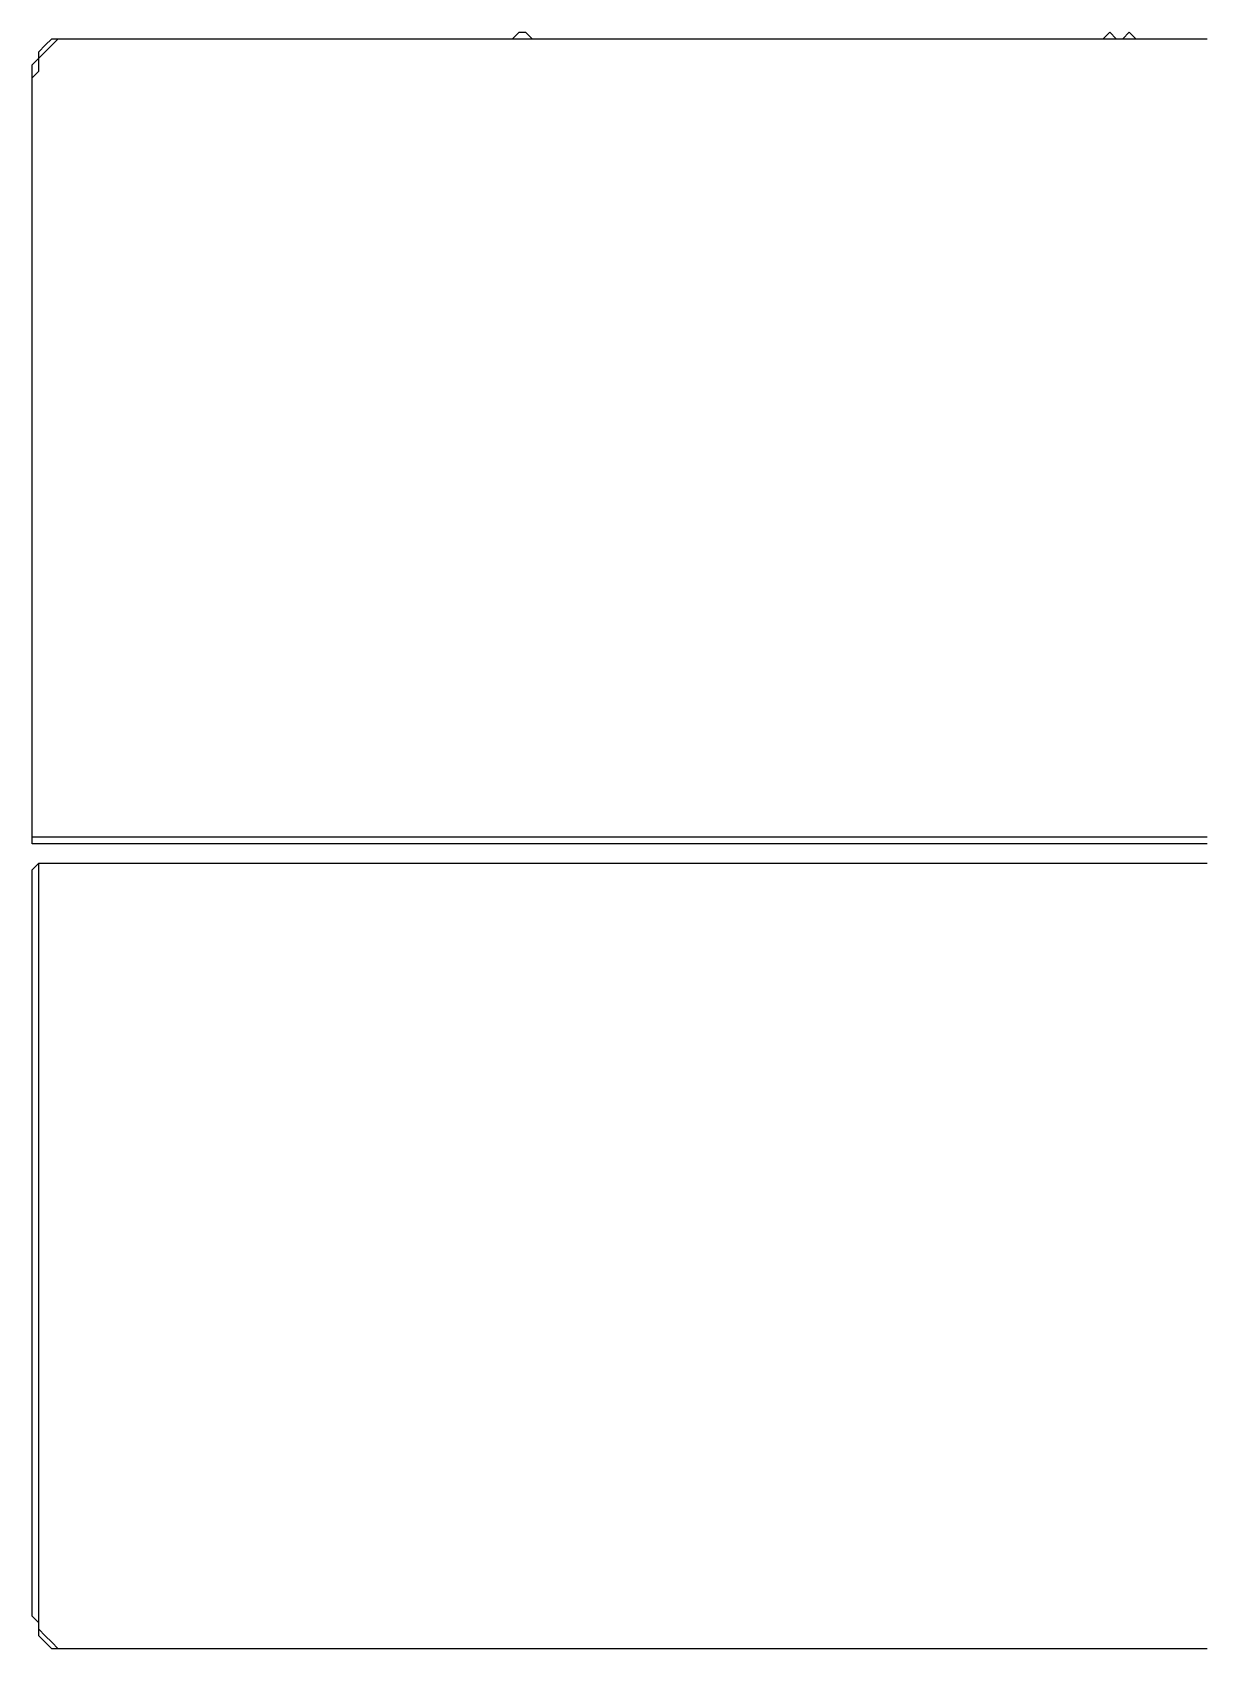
# Model space of a CAD drawing. Header units: metres. Extents: x 110 to 915, y 38 to 623.
# Drawn here: x 546 to 726, y 374 to 623 of the extents above; entities that cross this region are included whole.
import ezdxf

# ---------------------------------------------------------------- set-up
doc = ezdxf.new("R2010")
doc.units = ezdxf.units.M

msp = doc.modelspace()

# ---------------------------------------------------------------- linework, layer by layer
for points in [[(727, 499, 0), (726, 499, 0), (725, 499, 0), (724, 499, 0), (723, 499, 0), (722, 499, 0), (721, 499, 0), (720, 499, 0), (719, 499, 0), (718, 499, 0), (717, 499, 0), (716, 499, 0), (715, 499, 0), (714, 499, 0), (713, 499, 0), (712, 499, 0), (711, 499, 0), (710, 499, 0), (709, 499, 0), (708, 499, 0), (707, 499, 0), (706, 499, 0), (705, 499, 0), (704, 499, 0), (703, 499, 0), (702, 499, 0), (701, 499, 0), (700, 499, 0), (699, 499, 0), (698, 499, 0), (697, 499, 0), (696, 499, 0), (695, 499, 0), (694, 499, 0), (693, 499, 0), (692, 499, 0), (691, 499, 0), (690, 499, 0), (689, 499, 0), (688, 499, 0), (687, 499, 0), (686, 499, 0), (685, 499, 0), (684, 499, 0), (683, 499, 0), (682, 499, 0), (681, 499, 0), (680, 499, 0), (679, 499, 0), (678, 499, 0), (677, 499, 0), (676, 499, 0), (675, 499, 0), (674, 499, 0), (673, 499, 0), (672, 499, 0), (671, 499, 0), (670, 499, 0), (669, 499, 0), (668, 499, 0), (667, 499, 0), (666, 499, 0), (665, 499, 0), (664, 499, 0), (663, 499, 0), (662, 499, 0), (661, 499, 0), (660, 499, 0), (659, 499, 0), (658, 499, 0), (657, 499, 0), (656, 499, 0), (655, 499, 0), (654, 499, 0), (653, 499, 0), (652, 499, 0), (651, 499, 0), (650, 499, 0), (649, 499, 0), (648, 499, 0), (647, 499, 0), (646, 499, 0), (645, 499, 0), (644, 499, 0), (643, 499, 0), (642, 499, 0), (641, 499, 0), (640, 499, 0), (639, 499, 0), (638, 499, 0), (637, 499, 0), (636, 499, 0), (635, 499, 0), (634, 499, 0), (633, 499, 0), (632, 499, 0), (631, 499, 0), (630, 499, 0), (629, 499, 0), (628, 499, 0), (627, 499, 0), (626, 499, 0), (625, 499, 0), (624, 499, 0), (623, 499, 0), (622, 499, 0), (621, 499, 0), (620, 499, 0), (619, 499, 0), (618, 499, 0), (617, 499, 0), (616, 499, 0), (615, 499, 0), (614, 499, 0), (613, 499, 0), (612, 499, 0), (611, 499, 0), (610, 499, 0), (609, 499, 0), (608, 499, 0), (607, 499, 0), (606, 499, 0), (605, 499, 0), (604, 499, 0), (603, 499, 0), (602, 499, 0), (601, 499, 0), (600, 499, 0), (599, 499, 0), (598, 499, 0), (597, 499, 0), (596, 499, 0), (595, 499, 0), (594, 499, 0), (593, 499, 0), (592, 499, 0), (591, 499, 0), (590, 499, 0), (589, 499, 0), (588, 499, 0), (587, 499, 0), (586, 499, 0), (585, 499, 0), (584, 499, 0), (583, 499, 0), (582, 499, 0), (581, 499, 0), (580, 499, 0), (579, 499, 0), (578, 499, 0), (577, 499, 0), (576, 499, 0), (575, 499, 0), (574, 499, 0), (573, 499, 0), (572, 499, 0), (571, 499, 0), (570, 499, 0), (569, 499, 0), (568, 499, 0), (567, 499, 0), (566, 499, 0), (565, 499, 0), (564, 499, 0), (563, 499, 0), (562, 499, 0), (561, 499, 0), (560, 499, 0), (559, 499, 0), (558, 499, 0), (557, 499, 0), (556, 499, 0), (555, 499, 0), (554, 499, 0), (553, 499, 0), (552, 499, 0), (551, 499, 0), (550, 499, 0), (549, 499, 0), (548, 499, 0), (547, 499, 0), (546, 499, 0), (546, 500, 0), (546, 501, 0), (546, 502, 0), (546, 503, 0), (546, 504, 0), (546, 505, 0), (546, 506, 0), (546, 507, 0), (546, 508, 0), (546, 509, 0), (546, 510, 0), (546, 511, 0), (546, 512, 0), (546, 513, 0), (546, 514, 0), (546, 515, 0), (546, 516, 0), (546, 517, 0), (546, 518, 0), (546, 519, 0), (546, 520, 0), (546, 521, 0), (546, 522, 0), (546, 523, 0), (546, 524, 0), (546, 525, 0), (546, 526, 0), (546, 527, 0), (546, 528, 0), (546, 529, 0), (546, 530, 0), (546, 531, 0), (546, 532, 0), (546, 533, 0), (546, 534, 0), (546, 535, 0), (546, 536, 0), (546, 537, 0), (546, 538, 0), (546, 539, 0), (546, 540, 0), (546, 541, 0), (546, 542, 0), (546, 543, 0), (546, 544, 0), (546, 545, 0), (546, 546, 0), (546, 547, 0), (546, 548, 0), (546, 549, 0), (546, 550, 0), (546, 551, 0), (546, 552, 0), (546, 553, 0), (546, 554, 0), (546, 555, 0), (546, 556, 0), (546, 557, 0), (546, 558, 0), (546, 559, 0), (546, 560, 0), (546, 561, 0), (546, 562, 0), (546, 563, 0), (546, 564, 0), (546, 565, 0), (546, 566, 0), (546, 567, 0), (546, 568, 0), (546, 569, 0), (546, 570, 0), (546, 571, 0), (546, 572, 0), (546, 573, 0), (546, 574, 0), (546, 575, 0), (546, 576, 0), (546, 577, 0), (546, 578, 0), (546, 579, 0), (546, 580, 0), (546, 581, 0), (546, 582, 0), (546, 583, 0), (546, 584, 0), (546, 585, 0), (546, 586, 0), (546, 587, 0), (546, 588, 0), (546, 589, 0), (546, 590, 0), (546, 591, 0), (546, 592, 0), (546, 593, 0), (546, 594, 0), (546, 595, 0), (546, 596, 0), (546, 597, 0), (546, 598, 0), (546, 599, 0), (546, 600, 0), (546, 601, 0), (546, 602, 0), (546, 603, 0), (546, 604, 0), (546, 605, 0), (546, 606, 0), (546, 607, 0), (546, 608, 0), (546, 609, 0), (546, 610, 0), (546, 611, 0), (546, 612, 0), (546, 613, 0), (546, 614, 0), (546, 615, 0), (546, 616, 0), (547, 617, 0), (547, 618, 0), (547, 619, 0), (548, 620, 0), (549, 621, 0), (550, 622, 0), (551, 622, 0), (552, 622, 0), (553, 622, 0), (554, 622, 0), (555, 622, 0), (556, 622, 0), (557, 622, 0), (558, 622, 0), (559, 622, 0), (560, 622, 0), (561, 622, 0), (562, 622, 0), (563, 622, 0), (564, 622, 0), (565, 622, 0), (566, 622, 0), (567, 622, 0), (568, 622, 0), (569, 622, 0), (570, 622, 0), (571, 622, 0), (572, 622, 0), (573, 622, 0), (574, 622, 0), (575, 622, 0), (576, 622, 0), (577, 622, 0), (578, 622, 0), (579, 622, 0), (580, 622, 0), (581, 622, 0), (582, 622, 0), (583, 622, 0), (584, 622, 0), (585, 622, 0), (586, 622, 0), (587, 622, 0), (588, 622, 0), (589, 622, 0), (590, 622, 0), (591, 622, 0), (592, 622, 0), (593, 622, 0), (594, 622, 0), (595, 622, 0), (596, 622, 0), (597, 622, 0), (598, 622, 0), (599, 622, 0), (600, 622, 0), (601, 622, 0), (602, 622, 0), (603, 622, 0), (604, 622, 0), (605, 622, 0), (606, 622, 0), (607, 622, 0), (608, 622, 0), (609, 622, 0), (610, 622, 0), (611, 622, 0), (612, 622, 0), (613, 622, 0), (614, 622, 0), (615, 622, 0), (616, 622, 0), (617, 622, 0), (618, 622, 0), (619, 622, 0), (620, 622, 0), (621, 622, 0), (622, 622, 0), (623, 622, 0), (624, 622, 0), (625, 622, 0), (626, 622, 0), (627, 622, 0), (628, 622, 0), (629, 622, 0), (630, 622, 0), (631, 622, 0), (632, 622, 0), (633, 622, 0), (634, 622, 0), (635, 622, 0), (636, 622, 0), (637, 622, 0), (638, 622, 0), (639, 622, 0), (640, 622, 0), (641, 622, 0), (642, 622, 0), (643, 622, 0), (644, 622, 0), (645, 622, 0), (646, 622, 0), (647, 622, 0), (648, 622, 0), (649, 622, 0), (650, 622, 0), (651, 622, 0), (652, 622, 0), (653, 622, 0), (654, 622, 0), (655, 622, 0), (656, 622, 0), (657, 622, 0), (658, 622, 0), (659, 622, 0), (660, 622, 0), (661, 622, 0), (662, 622, 0), (663, 622, 0), (664, 622, 0), (665, 622, 0), (666, 622, 0), (667, 622, 0), (668, 622, 0), (669, 622, 0), (670, 622, 0), (671, 622, 0), (672, 622, 0), (673, 622, 0), (674, 622, 0), (675, 622, 0), (676, 622, 0), (677, 622, 0), (678, 622, 0), (679, 622, 0), (680, 622, 0), (681, 622, 0), (682, 622, 0), (683, 622, 0), (684, 622, 0), (685, 622, 0), (686, 622, 0), (687, 622, 0), (688, 622, 0), (689, 622, 0), (690, 622, 0), (691, 622, 0), (692, 622, 0), (693, 622, 0), (694, 622, 0), (695, 622, 0), (696, 622, 0), (697, 622, 0), (698, 622, 0), (699, 622, 0), (700, 622, 0), (701, 622, 0), (702, 622, 0), (703, 622, 0), (704, 622, 0), (705, 622, 0), (706, 622, 0), (707, 622, 0), (708, 622, 0), (709, 622, 0), (710, 622, 0), (711, 622, 0), (712, 622, 0), (713, 622, 0), (714, 622, 0), (715, 622, 0), (716, 622, 0), (717, 622, 0), (718, 622, 0), (719, 622, 0), (720, 622, 0), (721, 622, 0), (722, 622, 0), (723, 622, 0), (724, 622, 0), (725, 622, 0), (726, 622, 0), (727, 622, 0)], [(727, 374, 0), (726, 374, 0), (725, 374, 0), (724, 374, 0), (723, 374, 0), (722, 374, 0), (721, 374, 0), (720, 374, 0), (719, 374, 0), (718, 374, 0), (717, 374, 0), (716, 374, 0), (715, 374, 0), (714, 374, 0), (713, 374, 0), (712, 374, 0), (711, 374, 0), (710, 374, 0), (709, 374, 0), (708, 374, 0), (707, 374, 0), (706, 374, 0), (705, 374, 0), (704, 374, 0), (703, 374, 0), (702, 374, 0), (701, 374, 0), (700, 374, 0), (699, 374, 0), (698, 374, 0), (697, 374, 0), (696, 374, 0), (695, 374, 0), (694, 374, 0), (693, 374, 0), (692, 374, 0), (691, 374, 0), (690, 374, 0), (689, 374, 0), (688, 374, 0), (687, 374, 0), (686, 374, 0), (685, 374, 0), (684, 374, 0), (683, 374, 0), (682, 374, 0), (681, 374, 0), (680, 374, 0), (679, 374, 0), (678, 374, 0), (677, 374, 0), (676, 374, 0), (675, 374, 0), (674, 374, 0), (673, 374, 0), (672, 374, 0), (671, 374, 0), (670, 374, 0), (669, 374, 0), (668, 374, 0), (667, 374, 0), (666, 374, 0), (665, 374, 0), (664, 374, 0), (663, 374, 0), (662, 374, 0), (661, 374, 0), (660, 374, 0), (659, 374, 0), (658, 374, 0), (657, 374, 0), (656, 374, 0), (655, 374, 0), (654, 374, 0), (653, 374, 0), (652, 374, 0), (651, 374, 0), (650, 374, 0), (649, 374, 0), (648, 374, 0), (647, 374, 0), (646, 374, 0), (645, 374, 0), (644, 374, 0), (643, 374, 0), (642, 374, 0), (641, 374, 0), (640, 374, 0), (639, 374, 0), (638, 374, 0), (637, 374, 0), (636, 374, 0), (635, 374, 0), (634, 374, 0), (633, 374, 0), (632, 374, 0), (631, 374, 0), (630, 374, 0), (629, 374, 0), (628, 374, 0), (627, 374, 0), (626, 374, 0), (625, 374, 0), (624, 374, 0), (623, 374, 0), (622, 374, 0), (621, 374, 0), (620, 374, 0), (619, 374, 0), (618, 374, 0), (617, 374, 0), (616, 374, 0), (615, 374, 0), (614, 374, 0), (613, 374, 0), (612, 374, 0), (611, 374, 0), (610, 374, 0), (609, 374, 0), (608, 374, 0), (607, 374, 0), (606, 374, 0), (605, 374, 0), (604, 374, 0), (603, 374, 0), (602, 374, 0), (601, 374, 0), (600, 374, 0), (599, 374, 0), (598, 374, 0), (597, 374, 0), (596, 374, 0), (595, 374, 0), (594, 374, 0), (593, 374, 0), (592, 374, 0), (591, 374, 0), (590, 374, 0), (589, 374, 0), (588, 374, 0), (587, 374, 0), (586, 374, 0), (585, 374, 0), (584, 374, 0), (583, 374, 0), (582, 374, 0), (581, 374, 0), (580, 374, 0), (579, 374, 0), (578, 374, 0), (577, 374, 0), (576, 374, 0), (575, 374, 0), (574, 374, 0), (573, 374, 0), (572, 374, 0), (571, 374, 0), (570, 374, 0), (569, 374, 0), (568, 374, 0), (567, 374, 0), (566, 374, 0), (565, 374, 0), (564, 374, 0), (563, 374, 0), (562, 374, 0), (561, 374, 0), (560, 374, 0), (559, 374, 0), (558, 374, 0), (557, 374, 0), (556, 374, 0), (555, 374, 0), (554, 374, 0), (553, 374, 0), (552, 374, 0), (551, 374, 0), (550, 374, 0), (549, 375, 0), (548, 376, 0), (547, 377, 0), (547, 378, 0), (547, 379, 0), (547, 380, 0), (547, 381, 0), (547, 382, 0), (547, 383, 0), (547, 384, 0), (547, 385, 0), (547, 386, 0), (547, 387, 0), (547, 388, 0), (547, 389, 0), (547, 390, 0), (547, 391, 0), (547, 392, 0), (547, 393, 0), (547, 394, 0), (547, 395, 0), (547, 396, 0), (547, 397, 0), (547, 398, 0), (547, 399, 0), (547, 400, 0), (547, 401, 0), (547, 402, 0), (547, 403, 0), (547, 404, 0), (547, 405, 0), (547, 406, 0), (547, 407, 0), (547, 408, 0), (547, 409, 0), (547, 410, 0), (547, 411, 0), (547, 412, 0), (547, 413, 0), (547, 414, 0), (547, 415, 0), (547, 416, 0), (547, 417, 0), (547, 418, 0), (547, 419, 0), (547, 420, 0), (547, 421, 0), (547, 422, 0), (547, 423, 0), (547, 424, 0), (547, 425, 0), (547, 426, 0), (547, 427, 0), (547, 428, 0), (547, 429, 0), (547, 430, 0), (547, 431, 0), (547, 432, 0), (547, 433, 0), (547, 434, 0), (547, 435, 0), (547, 436, 0), (547, 437, 0), (547, 438, 0), (547, 439, 0), (547, 440, 0), (547, 441, 0), (547, 442, 0), (547, 443, 0), (547, 444, 0), (547, 445, 0), (547, 446, 0), (547, 447, 0), (547, 448, 0), (547, 449, 0), (547, 450, 0), (547, 451, 0), (547, 452, 0), (547, 453, 0), (547, 454, 0), (547, 455, 0), (547, 456, 0), (547, 457, 0), (547, 458, 0), (547, 459, 0), (547, 460, 0), (547, 461, 0), (547, 462, 0), (547, 463, 0), (547, 464, 0), (547, 465, 0), (547, 466, 0), (547, 467, 0), (547, 468, 0), (547, 469, 0), (547, 470, 0), (547, 471, 0), (547, 472, 0), (547, 473, 0), (547, 474, 0), (547, 475, 0), (547, 476, 0), (547, 477, 0), (547, 478, 0), (547, 479, 0), (547, 480, 0), (547, 481, 0), (547, 482, 0), (547, 483, 0), (547, 484, 0), (547, 485, 0), (547, 486, 0), (547, 487, 0), (547, 488, 0), (547, 489, 0), (547, 490, 0), (547, 491, 0), (547, 492, 0), (547, 493, 0), (547, 494, 0), (547, 495, 0), (548, 495, 0), (549, 495, 0), (550, 495, 0), (551, 495, 0), (552, 495, 0), (553, 495, 0), (554, 495, 0), (555, 495, 0), (556, 495, 0), (557, 495, 0), (558, 495, 0), (559, 495, 0), (560, 495, 0), (561, 495, 0), (562, 495, 0), (563, 495, 0), (564, 495, 0), (565, 495, 0), (566, 495, 0), (567, 495, 0), (568, 495, 0), (569, 495, 0), (570, 495, 0), (571, 495, 0), (572, 495, 0), (573, 495, 0), (574, 495, 0), (575, 495, 0), (576, 495, 0), (577, 495, 0), (578, 495, 0), (579, 495, 0), (580, 495, 0), (581, 495, 0), (582, 495, 0), (583, 495, 0), (584, 495, 0), (585, 495, 0), (586, 495, 0), (587, 495, 0), (588, 495, 0), (589, 495, 0), (590, 495, 0), (591, 495, 0), (592, 495, 0), (593, 495, 0), (594, 495, 0), (595, 495, 0), (596, 495, 0), (597, 495, 0), (598, 495, 0), (599, 495, 0), (600, 495, 0), (601, 495, 0), (602, 495, 0), (603, 495, 0), (604, 495, 0), (605, 495, 0), (606, 495, 0), (607, 495, 0), (608, 495, 0), (609, 495, 0), (610, 495, 0), (611, 495, 0), (612, 495, 0), (613, 495, 0), (614, 495, 0), (615, 495, 0), (616, 495, 0), (617, 495, 0), (618, 495, 0), (619, 495, 0), (620, 495, 0), (621, 495, 0), (622, 495, 0), (623, 495, 0), (624, 495, 0), (625, 495, 0), (626, 495, 0), (627, 495, 0), (628, 495, 0), (629, 495, 0), (630, 495, 0), (631, 495, 0), (632, 495, 0), (633, 495, 0), (634, 495, 0), (635, 495, 0), (636, 495, 0), (637, 495, 0), (638, 495, 0), (639, 495, 0), (640, 495, 0), (641, 495, 0), (642, 495, 0), (643, 495, 0), (644, 495, 0), (645, 495, 0), (646, 495, 0), (647, 495, 0), (648, 495, 0), (649, 495, 0), (650, 495, 0), (651, 495, 0), (652, 495, 0), (653, 495, 0), (654, 495, 0), (655, 495, 0), (656, 495, 0), (657, 495, 0), (658, 495, 0), (659, 495, 0), (660, 495, 0), (661, 495, 0), (662, 495, 0), (663, 495, 0), (664, 495, 0), (665, 495, 0), (666, 495, 0), (667, 495, 0), (668, 495, 0), (669, 495, 0), (670, 495, 0), (671, 495, 0), (672, 495, 0), (673, 495, 0), (674, 495, 0), (675, 495, 0), (676, 495, 0), (677, 495, 0), (678, 495, 0), (679, 495, 0), (680, 495, 0), (681, 495, 0), (682, 495, 0), (683, 495, 0), (684, 495, 0), (685, 495, 0), (686, 495, 0), (687, 495, 0), (688, 495, 0), (689, 495, 0), (690, 495, 0), (691, 495, 0), (692, 495, 0), (693, 495, 0), (694, 495, 0), (695, 495, 0), (696, 495, 0), (697, 495, 0), (698, 495, 0), (699, 495, 0), (700, 495, 0), (701, 495, 0), (702, 495, 0), (703, 495, 0), (704, 495, 0), (705, 495, 0), (706, 495, 0), (707, 495, 0), (708, 495, 0), (709, 495, 0), (710, 495, 0), (711, 495, 0), (712, 495, 0), (713, 495, 0), (714, 495, 0), (715, 495, 0), (716, 495, 0), (717, 495, 0), (718, 495, 0), (719, 495, 0), (720, 495, 0), (721, 495, 0), (722, 495, 0), (723, 495, 0), (724, 495, 0), (725, 495, 0), (726, 495, 0), (727, 495, 0)]]:
    msp.add_polyline3d(points)
at = {"layer": '1'}
for points in [[(727, 498, 0), (726, 498, 0), (725, 498, 0), (724, 498, 0), (723, 498, 0), (722, 498, 0), (721, 498, 0), (720, 498, 0), (719, 498, 0), (718, 498, 0), (717, 498, 0), (716, 498, 0), (715, 498, 0), (714, 498, 0), (713, 498, 0), (712, 498, 0), (711, 498, 0), (710, 498, 0), (709, 498, 0), (708, 498, 0), (707, 498, 0), (706, 498, 0), (705, 498, 0), (704, 498, 0), (703, 498, 0), (702, 498, 0), (701, 498, 0), (700, 498, 0), (699, 498, 0), (698, 498, 0), (697, 498, 0), (696, 498, 0), (695, 498, 0), (694, 498, 0), (693, 498, 0), (692, 498, 0), (691, 498, 0), (690, 498, 0), (689, 498, 0), (688, 498, 0), (687, 498, 0), (686, 498, 0), (685, 498, 0), (684, 498, 0), (683, 498, 0), (682, 498, 0), (681, 498, 0), (680, 498, 0), (679, 498, 0), (678, 498, 0), (677, 498, 0), (676, 498, 0), (675, 498, 0), (674, 498, 0), (673, 498, 0), (672, 498, 0), (671, 498, 0), (670, 498, 0), (669, 498, 0), (668, 498, 0), (667, 498, 0), (666, 498, 0), (665, 498, 0), (664, 498, 0), (663, 498, 0), (662, 498, 0), (661, 498, 0), (660, 498, 0), (659, 498, 0), (658, 498, 0), (657, 498, 0), (656, 498, 0), (655, 498, 0), (654, 498, 0), (653, 498, 0), (652, 498, 0), (651, 498, 0), (650, 498, 0), (649, 498, 0), (648, 498, 0), (647, 498, 0), (646, 498, 0), (645, 498, 0), (644, 498, 0), (643, 498, 0), (642, 498, 0), (641, 498, 0), (640, 498, 0), (639, 498, 0), (638, 498, 0), (637, 498, 0), (636, 498, 0), (635, 498, 0), (634, 498, 0), (633, 498, 0), (632, 498, 0), (631, 498, 0), (630, 498, 0), (629, 498, 0), (628, 498, 0), (627, 498, 0), (626, 498, 0), (625, 498, 0), (624, 498, 0), (623, 498, 0), (622, 498, 0), (621, 498, 0), (620, 498, 0), (619, 498, 0), (618, 498, 0), (617, 498, 0), (616, 498, 0), (615, 498, 0), (614, 498, 0), (613, 498, 0), (612, 498, 0), (611, 498, 0), (610, 498, 0), (609, 498, 0), (608, 498, 0), (607, 498, 0), (606, 498, 0), (605, 498, 0), (604, 498, 0), (603, 498, 0), (602, 498, 0), (601, 498, 0), (600, 498, 0), (599, 498, 0), (598, 498, 0), (597, 498, 0), (596, 498, 0), (595, 498, 0), (594, 498, 0), (593, 498, 0), (592, 498, 0), (591, 498, 0), (590, 498, 0), (589, 498, 0), (588, 498, 0), (587, 498, 0), (586, 498, 0), (585, 498, 0), (584, 498, 0), (583, 498, 0), (582, 498, 0), (581, 498, 0), (580, 498, 0), (579, 498, 0), (578, 498, 0), (577, 498, 0), (576, 498, 0), (575, 498, 0), (574, 498, 0), (573, 498, 0), (572, 498, 0), (571, 498, 0), (570, 498, 0), (569, 498, 0), (568, 498, 0), (567, 498, 0), (566, 498, 0), (565, 498, 0), (564, 498, 0), (563, 498, 0), (562, 498, 0), (561, 498, 0), (560, 498, 0), (559, 498, 0), (558, 498, 0), (557, 498, 0), (556, 498, 0), (555, 498, 0), (554, 498, 0), (553, 498, 0), (552, 498, 0), (551, 498, 0), (550, 498, 0), (549, 498, 0), (548, 498, 0), (547, 498, 0), (546, 498, 0), (546, 499, 0), (546, 500, 0), (546, 501, 0), (546, 502, 0), (546, 503, 0), (546, 504, 0), (546, 505, 0), (546, 506, 0), (546, 507, 0), (546, 508, 0), (546, 509, 0), (546, 510, 0), (546, 511, 0), (546, 512, 0), (546, 513, 0), (546, 514, 0), (546, 515, 0), (546, 516, 0), (546, 517, 0), (546, 518, 0), (546, 519, 0), (546, 520, 0), (546, 521, 0), (546, 522, 0), (546, 523, 0), (546, 524, 0), (546, 525, 0), (546, 526, 0), (546, 527, 0), (546, 528, 0), (546, 529, 0), (546, 530, 0), (546, 531, 0), (546, 532, 0), (546, 533, 0), (546, 534, 0), (546, 535, 0), (546, 536, 0), (546, 537, 0), (546, 538, 0), (546, 539, 0), (546, 540, 0), (546, 541, 0), (546, 542, 0), (546, 543, 0), (546, 544, 0), (546, 545, 0), (546, 546, 0), (546, 547, 0), (546, 548, 0), (546, 549, 0), (546, 550, 0), (546, 551, 0), (546, 552, 0), (546, 553, 0), (546, 554, 0), (546, 555, 0), (546, 556, 0), (546, 557, 0), (546, 558, 0), (546, 559, 0), (546, 560, 0), (546, 561, 0), (546, 562, 0), (546, 563, 0), (546, 564, 0), (546, 565, 0), (546, 566, 0), (546, 567, 0), (546, 568, 0), (546, 569, 0), (546, 570, 0), (546, 571, 0), (546, 572, 0), (546, 573, 0), (546, 574, 0), (546, 575, 0), (546, 576, 0), (546, 577, 0), (546, 578, 0), (546, 579, 0), (546, 580, 0), (546, 581, 0), (546, 582, 0), (546, 583, 0), (546, 584, 0), (546, 585, 0), (546, 586, 0), (546, 587, 0), (546, 588, 0), (546, 589, 0), (546, 590, 0), (546, 591, 0), (546, 592, 0), (546, 593, 0), (546, 594, 0), (546, 595, 0), (546, 596, 0), (546, 597, 0), (546, 598, 0), (546, 599, 0), (546, 600, 0), (546, 601, 0), (546, 602, 0), (546, 603, 0), (546, 604, 0), (546, 605, 0), (546, 606, 0), (546, 607, 0), (546, 608, 0), (546, 609, 0), (546, 610, 0), (546, 611, 0), (546, 612, 0), (546, 613, 0), (546, 614, 0), (546, 615, 0), (546, 616, 0), (546, 617, 0), (546, 618, 0), (547, 619, 0), (547, 620, 0), (548, 621, 0), (549, 622, 0), (550, 622, 0), (551, 622, 0), (552, 622, 0), (553, 622, 0), (554, 622, 0), (555, 622, 0), (556, 622, 0), (557, 622, 0), (558, 622, 0), (559, 622, 0), (560, 622, 0), (561, 622, 0), (562, 622, 0), (563, 622, 0), (564, 622, 0), (565, 622, 0), (566, 622, 0), (567, 622, 0), (568, 622, 0), (569, 622, 0), (570, 622, 0), (571, 622, 0), (572, 622, 0), (573, 622, 0), (574, 622, 0), (575, 622, 0), (576, 622, 0), (577, 622, 0), (578, 622, 0), (579, 622, 0), (580, 622, 0), (581, 622, 0), (582, 622, 0), (583, 622, 0), (584, 622, 0), (585, 622, 0), (586, 622, 0), (587, 622, 0), (588, 622, 0), (589, 622, 0), (590, 622, 0), (591, 622, 0), (592, 622, 0), (593, 622, 0), (594, 622, 0), (595, 622, 0), (596, 622, 0), (597, 622, 0), (598, 622, 0), (599, 622, 0), (600, 622, 0), (601, 622, 0), (602, 622, 0), (603, 622, 0), (604, 622, 0), (605, 622, 0), (606, 622, 0), (607, 622, 0), (608, 622, 0), (609, 622, 0), (610, 622, 0), (611, 622, 0), (612, 622, 0), (613, 622, 0), (614, 622, 0), (615, 622, 0), (616, 622, 0), (617, 622, 0), (618, 622, 0), (619, 622, 0), (620, 622, 0), (621, 623, 0), (622, 623, 0), (623, 622, 0), (624, 622, 0), (625, 622, 0), (626, 622, 0), (627, 622, 0), (628, 622, 0), (629, 622, 0), (630, 622, 0), (631, 622, 0), (632, 622, 0), (633, 622, 0), (634, 622, 0), (635, 622, 0), (636, 622, 0), (637, 622, 0), (638, 622, 0), (639, 622, 0), (640, 622, 0), (641, 622, 0), (642, 622, 0), (643, 622, 0), (644, 622, 0), (645, 622, 0), (646, 622, 0), (647, 622, 0), (648, 622, 0), (649, 622, 0), (650, 622, 0), (651, 622, 0), (652, 622, 0), (653, 622, 0), (654, 622, 0), (655, 622, 0), (656, 622, 0), (657, 622, 0), (658, 622, 0), (659, 622, 0), (660, 622, 0), (661, 622, 0), (662, 622, 0), (663, 622, 0), (664, 622, 0), (665, 622, 0), (666, 622, 0), (667, 622, 0), (668, 622, 0), (669, 622, 0), (670, 622, 0), (671, 622, 0), (672, 622, 0), (673, 622, 0), (674, 622, 0), (675, 622, 0), (676, 622, 0), (677, 622, 0), (678, 622, 0), (679, 622, 0), (680, 622, 0), (681, 622, 0), (682, 622, 0), (683, 622, 0), (684, 622, 0), (685, 622, 0), (686, 622, 0), (687, 622, 0), (688, 622, 0), (689, 622, 0), (690, 622, 0), (691, 622, 0), (692, 622, 0), (693, 622, 0), (694, 622, 0), (695, 622, 0), (696, 622, 0), (697, 622, 0), (698, 622, 0), (699, 622, 0), (700, 622, 0), (701, 622, 0), (702, 622, 0), (703, 622, 0), (704, 622, 0), (705, 622, 0), (706, 622, 0), (707, 622, 0), (708, 622, 0), (709, 622, 0), (710, 622, 0), (711, 622, 0), (712, 623, 0), (713, 622, 0), (714, 622, 0), (715, 623, 0), (716, 622, 0), (717, 622, 0), (718, 622, 0), (719, 622, 0), (720, 622, 0), (721, 622, 0), (722, 622, 0), (723, 622, 0), (724, 622, 0), (725, 622, 0), (726, 622, 0), (727, 622, 0)], [(727, 374, 0), (726, 374, 0), (725, 374, 0), (724, 374, 0), (723, 374, 0), (722, 374, 0), (721, 374, 0), (720, 374, 0), (719, 374, 0), (718, 374, 0), (717, 374, 0), (716, 374, 0), (715, 374, 0), (714, 374, 0), (713, 374, 0), (712, 374, 0), (711, 374, 0), (710, 374, 0), (709, 374, 0), (708, 374, 0), (707, 374, 0), (706, 374, 0), (705, 374, 0), (704, 374, 0), (703, 374, 0), (702, 374, 0), (701, 374, 0), (700, 374, 0), (699, 374, 0), (698, 374, 0), (697, 374, 0), (696, 374, 0), (695, 374, 0), (694, 374, 0), (693, 374, 0), (692, 374, 0), (691, 374, 0), (690, 374, 0), (689, 374, 0), (688, 374, 0), (687, 374, 0), (686, 374, 0), (685, 374, 0), (684, 374, 0), (683, 374, 0), (682, 374, 0), (681, 374, 0), (680, 374, 0), (679, 374, 0), (678, 374, 0), (677, 374, 0), (676, 374, 0), (675, 374, 0), (674, 374, 0), (673, 374, 0), (672, 374, 0), (671, 374, 0), (670, 374, 0), (669, 374, 0), (668, 374, 0), (667, 374, 0), (666, 374, 0), (665, 374, 0), (664, 374, 0), (663, 374, 0), (662, 374, 0), (661, 374, 0), (660, 374, 0), (659, 374, 0), (658, 374, 0), (657, 374, 0), (656, 374, 0), (655, 374, 0), (654, 374, 0), (653, 374, 0), (652, 374, 0), (651, 374, 0), (650, 374, 0), (649, 374, 0), (648, 374, 0), (647, 374, 0), (646, 374, 0), (645, 374, 0), (644, 374, 0), (643, 374, 0), (642, 374, 0), (641, 374, 0), (640, 374, 0), (639, 374, 0), (638, 374, 0), (637, 374, 0), (636, 374, 0), (635, 374, 0), (634, 374, 0), (633, 374, 0), (632, 374, 0), (631, 374, 0), (630, 374, 0), (629, 374, 0), (628, 374, 0), (627, 374, 0), (626, 374, 0), (625, 374, 0), (624, 374, 0), (623, 374, 0), (622, 374, 0), (621, 374, 0), (620, 374, 0), (619, 374, 0), (618, 374, 0), (617, 374, 0), (616, 374, 0), (615, 374, 0), (614, 374, 0), (613, 374, 0), (612, 374, 0), (611, 374, 0), (610, 374, 0), (609, 374, 0), (608, 374, 0), (607, 374, 0), (606, 374, 0), (605, 374, 0), (604, 374, 0), (603, 374, 0), (602, 374, 0), (601, 374, 0), (600, 374, 0), (599, 374, 0), (598, 374, 0), (597, 374, 0), (596, 374, 0), (595, 374, 0), (594, 374, 0), (593, 374, 0), (592, 374, 0), (591, 374, 0), (590, 374, 0), (589, 374, 0), (588, 374, 0), (587, 374, 0), (586, 374, 0), (585, 374, 0), (584, 374, 0), (583, 374, 0), (582, 374, 0), (581, 374, 0), (580, 374, 0), (579, 374, 0), (578, 374, 0), (577, 374, 0), (576, 374, 0), (575, 374, 0), (574, 374, 0), (573, 374, 0), (572, 374, 0), (571, 374, 0), (570, 374, 0), (569, 374, 0), (568, 374, 0), (567, 374, 0), (566, 374, 0), (565, 374, 0), (564, 374, 0), (563, 374, 0), (562, 374, 0), (561, 374, 0), (560, 374, 0), (559, 374, 0), (558, 374, 0), (557, 374, 0), (556, 374, 0), (555, 374, 0), (554, 374, 0), (553, 374, 0), (552, 374, 0), (551, 374, 0), (550, 374, 0), (549, 374, 0), (548, 375, 0), (547, 376, 0), (547, 377, 0), (547, 378, 0), (546, 379, 0), (546, 380, 0), (546, 381, 0), (546, 382, 0), (546, 383, 0), (546, 384, 0), (546, 385, 0), (546, 386, 0), (546, 387, 0), (546, 388, 0), (546, 389, 0), (546, 390, 0), (546, 391, 0), (546, 392, 0), (546, 393, 0), (546, 394, 0), (546, 395, 0), (546, 396, 0), (546, 397, 0), (546, 398, 0), (546, 399, 0), (546, 400, 0), (546, 401, 0), (546, 402, 0), (546, 403, 0), (546, 404, 0), (546, 405, 0), (546, 406, 0), (546, 407, 0), (546, 408, 0), (546, 409, 0), (546, 410, 0), (546, 411, 0), (546, 412, 0), (546, 413, 0), (546, 414, 0), (546, 415, 0), (546, 416, 0), (546, 417, 0), (546, 418, 0), (546, 419, 0), (546, 420, 0), (546, 421, 0), (546, 422, 0), (546, 423, 0), (546, 424, 0), (546, 425, 0), (546, 426, 0), (546, 427, 0), (546, 428, 0), (546, 429, 0), (546, 430, 0), (546, 431, 0), (546, 432, 0), (546, 433, 0), (546, 434, 0), (546, 435, 0), (546, 436, 0), (546, 437, 0), (546, 438, 0), (546, 439, 0), (546, 440, 0), (546, 441, 0), (546, 442, 0), (546, 443, 0), (546, 444, 0), (546, 445, 0), (546, 446, 0), (546, 447, 0), (546, 448, 0), (546, 449, 0), (546, 450, 0), (546, 451, 0), (546, 452, 0), (546, 453, 0), (546, 454, 0), (546, 455, 0), (546, 456, 0), (546, 457, 0), (546, 458, 0), (546, 459, 0), (546, 460, 0), (546, 461, 0), (546, 462, 0), (546, 463, 0), (546, 464, 0), (546, 465, 0), (546, 466, 0), (546, 467, 0), (546, 468, 0), (546, 469, 0), (546, 470, 0), (546, 471, 0), (546, 472, 0), (546, 473, 0), (546, 474, 0), (546, 475, 0), (546, 476, 0), (546, 477, 0), (546, 478, 0), (546, 479, 0), (546, 480, 0), (546, 481, 0), (546, 482, 0), (546, 483, 0), (546, 484, 0), (546, 485, 0), (546, 486, 0), (546, 487, 0), (546, 488, 0), (546, 489, 0), (546, 490, 0), (546, 491, 0), (546, 492, 0), (546, 493, 0), (546, 494, 0), (547, 495, 0), (548, 495, 0), (549, 495, 0), (550, 495, 0), (551, 495, 0), (552, 495, 0), (553, 495, 0), (554, 495, 0), (555, 495, 0), (556, 495, 0), (557, 495, 0), (558, 495, 0), (559, 495, 0), (560, 495, 0), (561, 495, 0), (562, 495, 0), (563, 495, 0), (564, 495, 0), (565, 495, 0), (566, 495, 0), (567, 495, 0), (568, 495, 0), (569, 495, 0), (570, 495, 0), (571, 495, 0), (572, 495, 0), (573, 495, 0), (574, 495, 0), (575, 495, 0), (576, 495, 0), (577, 495, 0), (578, 495, 0), (579, 495, 0), (580, 495, 0), (581, 495, 0), (582, 495, 0), (583, 495, 0), (584, 495, 0), (585, 495, 0), (586, 495, 0), (587, 495, 0), (588, 495, 0), (589, 495, 0), (590, 495, 0), (591, 495, 0), (592, 495, 0), (593, 495, 0), (594, 495, 0), (595, 495, 0), (596, 495, 0), (597, 495, 0), (598, 495, 0), (599, 495, 0), (600, 495, 0), (601, 495, 0), (602, 495, 0), (603, 495, 0), (604, 495, 0), (605, 495, 0), (606, 495, 0), (607, 495, 0), (608, 495, 0), (609, 495, 0), (610, 495, 0), (611, 495, 0), (612, 495, 0), (613, 495, 0), (614, 495, 0), (615, 495, 0), (616, 495, 0), (617, 495, 0), (618, 495, 0), (619, 495, 0), (620, 495, 0), (621, 495, 0), (622, 495, 0), (623, 495, 0), (624, 495, 0), (625, 495, 0), (626, 495, 0), (627, 495, 0), (628, 495, 0), (629, 495, 0), (630, 495, 0), (631, 495, 0), (632, 495, 0), (633, 495, 0), (634, 495, 0), (635, 495, 0), (636, 495, 0), (637, 495, 0), (638, 495, 0), (639, 495, 0), (640, 495, 0), (641, 495, 0), (642, 495, 0), (643, 495, 0), (644, 495, 0), (645, 495, 0), (646, 495, 0), (647, 495, 0), (648, 495, 0), (649, 495, 0), (650, 495, 0), (651, 495, 0), (652, 495, 0), (653, 495, 0), (654, 495, 0), (655, 495, 0), (656, 495, 0), (657, 495, 0), (658, 495, 0), (659, 495, 0), (660, 495, 0), (661, 495, 0), (662, 495, 0), (663, 495, 0), (664, 495, 0), (665, 495, 0), (666, 495, 0), (667, 495, 0), (668, 495, 0), (669, 495, 0), (670, 495, 0), (671, 495, 0), (672, 495, 0), (673, 495, 0), (674, 495, 0), (675, 495, 0), (676, 495, 0), (677, 495, 0), (678, 495, 0), (679, 495, 0), (680, 495, 0), (681, 495, 0), (682, 495, 0), (683, 495, 0), (684, 495, 0), (685, 495, 0), (686, 495, 0), (687, 495, 0), (688, 495, 0), (689, 495, 0), (690, 495, 0), (691, 495, 0), (692, 495, 0), (693, 495, 0), (694, 495, 0), (695, 495, 0), (696, 495, 0), (697, 495, 0), (698, 495, 0), (699, 495, 0), (700, 495, 0), (701, 495, 0), (702, 495, 0), (703, 495, 0), (704, 495, 0), (705, 495, 0), (706, 495, 0), (707, 495, 0), (708, 495, 0), (709, 495, 0), (710, 495, 0), (711, 495, 0), (712, 495, 0), (713, 495, 0), (714, 495, 0), (715, 495, 0), (716, 495, 0), (717, 495, 0), (718, 495, 0), (719, 495, 0), (720, 495, 0), (721, 495, 0), (722, 495, 0), (723, 495, 0), (724, 495, 0), (725, 495, 0), (726, 495, 0), (727, 495, 0)]]:
    msp.add_polyline3d(points, dxfattribs=at)

doc.saveas('drawing.dxf')
